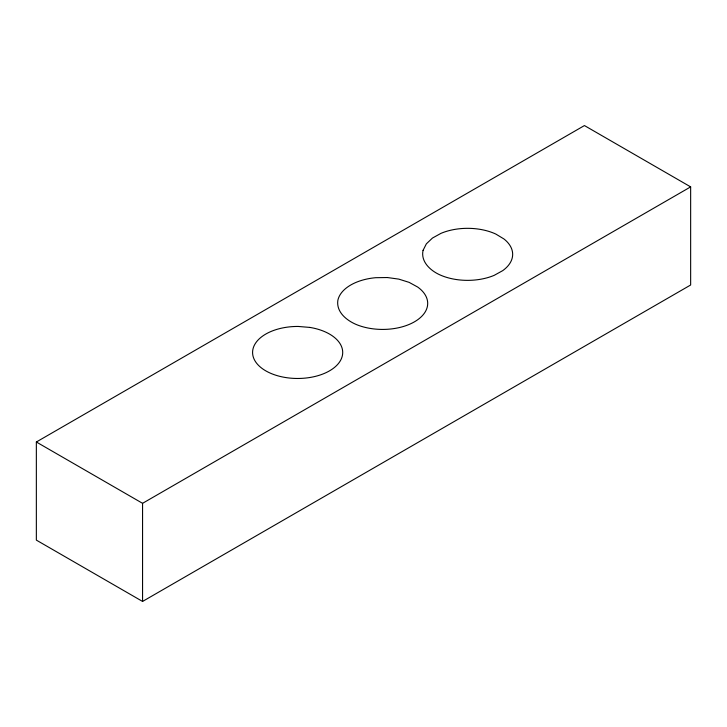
<?xml version="1.0" encoding="UTF-8"?>
<svg xmlns="http://www.w3.org/2000/svg" width="727" height="727" viewBox="0 0 727 727"><rect width="100%" height="100%" fill="white"/><g stroke="black" fill="none" stroke-linecap="round" stroke-linejoin="round"><path stroke-width="1.09" d="M36.35 441.998L584.435 125.562L690.65 186.884L690.65 285.002L142.565 601.438L36.35 540.116L36.35 441.998L142.565 503.32L690.65 186.884M142.565 503.32L142.565 601.438M423.059 250.37C420.588 261.547 430.148 270.335 439.372 274.624A45.065 26.018 0 0 0 494.224 275.333L502.73 270.635A45.065 26.018 0 0 0 503.947 238.965L495.814 234.058A45.065 26.018 0 0 0 440.962 233.358L432.465 238.047L426.358 243.854L423.059 250.37M387.355 277.532L375.595 277.705A45.065 26.018 0 0 0 337.801 300.669C336.347 312.174 346.615 320.353 356.103 324.442A45.065 26.018 0 0 0 415.29 321.325A45.065 26.018 0 0 0 417.661 287.038L409.128 282.367L398.796 279.123L387.355 277.532M309.902 327.423L298.261 326.45A45.065 26.018 0 0 0 256.549 363.137A45.065 26.018 0 0 0 331.766 369.452A45.065 26.018 0 0 0 309.902 327.423"/></g></svg>
